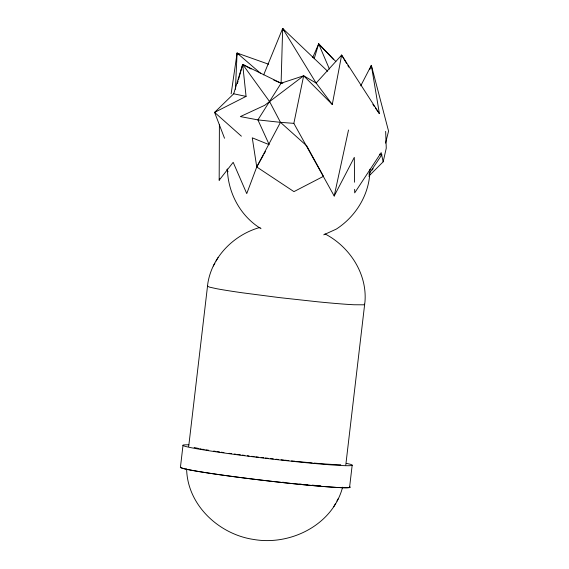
<?xml version="1.0" encoding="UTF-8"?>
<svg xmlns="http://www.w3.org/2000/svg" width="569" height="569" viewBox="0 0 569 569"><rect width="100%" height="100%" fill="white"/><g stroke="black" fill="none" stroke-linecap="round" stroke-linejoin="round"><path stroke-width="0.85" d="M224.527 138.253L214.598 112.378L233.695 93.8L242.679 64.389L269.564 101.552L280.467 122.335L256.747 166.973L246.747 193.609L233.183 162.314L219.179 180.217L219.399 124.44M327.666 71.281L282.658 28.45L281.1 83.209L257.906 119.895L268.874 143.907M235.417 89.219L237.095 53.052L268.596 64.219M369.957 169.199C369.971 193.403 356.443 216.085 336.293 229.108L323.718 234.826M183.019 445.207L180.437 467.22A85.222 3.272 6.7 0 0 229.563 476.104A85.222 3.272 6.7 0 0 322.452 486.431L336.585 487.427A85.222 3.272 6.7 0 0 349.579 487.32L352.168 465.307M188.68 446.565L207.877 283.099C212.258 256.221 234.321 234.52 260.104 227.387M345.796 464.944L364.999 301.478C367.126 273.404 349.487 246.633 325.006 233.909M231.149 93.814L237.095 53.052L239.371 54.354M273.831 80.144L281.1 83.209L303.661 75.777L332.275 104.483L341.642 55.101L379.388 113.658L371.344 65.343L360.725 85.862M354.572 182.222L354.309 157.357L334.202 196.021L293.853 123.366L303.661 75.777L316.122 83.053L332.275 104.483M334.202 196.021L348.513 130.017M368.748 176.184L383.165 161.809L386.266 148.16L385.654 131.368M385.54 143.125L388.563 131.126L371.344 65.343L369.836 69.418M237.401 83.508L238.084 81.011M238.546 79.354L242.679 64.389L281.1 83.209L282.85 83.202M314.152 58.756L318.676 43.87L335.824 61.488M219.179 180.217L219.677 178.581M342.609 487.178C332.73 524.86 290.595 545.877 253.689 539.462C219.072 534.398 187.386 505.158 186.625 468.977M263.675 74.895L282.658 28.45L284.742 31.316M312.715 57.597L318.676 43.87L333.214 59.183M340.916 56.672L341.642 55.101L346.535 63.365M303.661 75.777L264.656 105.329L240.353 116.588L257.906 119.895L280.467 122.335L306.741 145.856L323.469 176.333L293.938 191.625L256.747 166.973L263.212 155.458M264.073 153.922L265.367 151.617M213.304 266.007L214.883 263.198M216.106 261.015L218.034 257.572M333.733 506.744L335.66 503.302M336.884 501.118L338.463 498.309M368.854 174.157L381.913 154.661M372.112 170.067L373.129 168.659M341.642 55.101L316.122 83.053L282.658 28.45M251.1 69.005L242.679 64.389L246.071 96.396L214.598 112.378L241.398 136.19M280.467 122.335L293.853 123.366M233.695 93.8L246.071 96.396M346.329 463.358L350.148 464.212A85.222 3.272 6.7 0 1 261.256 457.796A85.222 3.272 6.7 0 1 188.759 444.809M269.244 144.711L252.273 137.833L256.747 166.973M379.459 154.114L381.586 155.515M261.029 228.71C240.388 216.163 227.949 192.898 227.38 168.922M260.723 73.444L237.095 53.052L237.7 54.688M364.26 304.102L364.644 304.529L363.79 304.813L354.018 304.756A82.704 3.172 6.7 0 1 317.829 301.812L279.279 297.587L242.401 292.8A75.407 2.895 6.7 0 1 216.334 288.647L209.527 287.139L207.521 286.143M372.866 104.419L374.374 106.552M375.376 107.968L379.388 113.658M347.872 65.62L348.761 67.121M226.896 169.406L228.041 171.81M319.365 45.477L318.676 43.87L329.401 69.062M383.165 161.809L381.18 152.627L354.693 192.884L354.651 189.328M371.344 65.343L371.578 67.071M340.739 464.717A77.121 2.959 6.7 0 1 313.932 463.066M312.225 462.91A77.121 2.959 6.7 0 1 296.655 461.423M294.955 461.246A77.121 2.959 6.7 0 1 291.499 460.89M288.881 460.613A77.121 2.959 6.7 0 1 284.486 460.143M283.647 460.051A77.121 2.959 6.7 0 1 281.093 459.773M278.504 459.482A77.121 2.959 6.7 0 1 275.901 459.19M273.284 458.891A77.121 2.959 6.7 0 1 270.659 458.593M268.042 458.287A77.121 2.959 6.7 0 1 265.439 457.981M263.717 457.775A77.121 2.959 6.7 0 1 261.114 457.462M258.511 457.149A77.121 2.959 6.7 0 1 255.908 456.829M254.179 456.615A77.121 2.959 6.7 0 1 251.598 456.295M249.044 455.968A77.121 2.959 6.7 0 1 247.366 455.755M244.869 455.435A77.121 2.959 6.7 0 1 242.174 455.086M240.381 454.851A77.121 2.959 6.7 0 1 237.714 454.496M235.957 454.254A77.121 2.959 6.7 0 1 234.215 454.019M231.647 453.671A77.121 2.959 6.7 0 1 229.143 453.322M223.944 452.583A77.121 2.959 6.7 0 1 221.234 452.191M219.478 451.928A77.121 2.959 6.7 0 1 216.91 451.544M215.253 451.288A77.121 2.959 6.7 0 1 213.645 451.039M208.531 450.221A77.121 2.959 6.7 0 1 205.878 449.78M204.214 449.496A77.121 2.959 6.7 0 1 202.649 449.218M201.177 448.948A77.121 2.959 6.7 0 1 199.804 448.692M198.681 448.472A77.121 2.959 6.7 0 1 194.143 447.483M349.551 486.723A85.222 3.272 6.7 0 1 323.128 486.481L305.084 484.866A85.222 3.272 6.7 0 1 181.113 467.277M320.525 485.841A77.121 2.959 6.7 0 1 317.666 485.613M314.508 485.35A77.121 2.959 6.7 0 1 312.018 485.137M307.687 484.745A77.121 2.959 6.7 0 1 305.902 484.582M301.335 484.148A77.121 2.959 6.7 0 1 299.728 483.991M284.336 482.405A77.121 2.959 6.7 0 1 282.58 482.213"/></g></svg>
